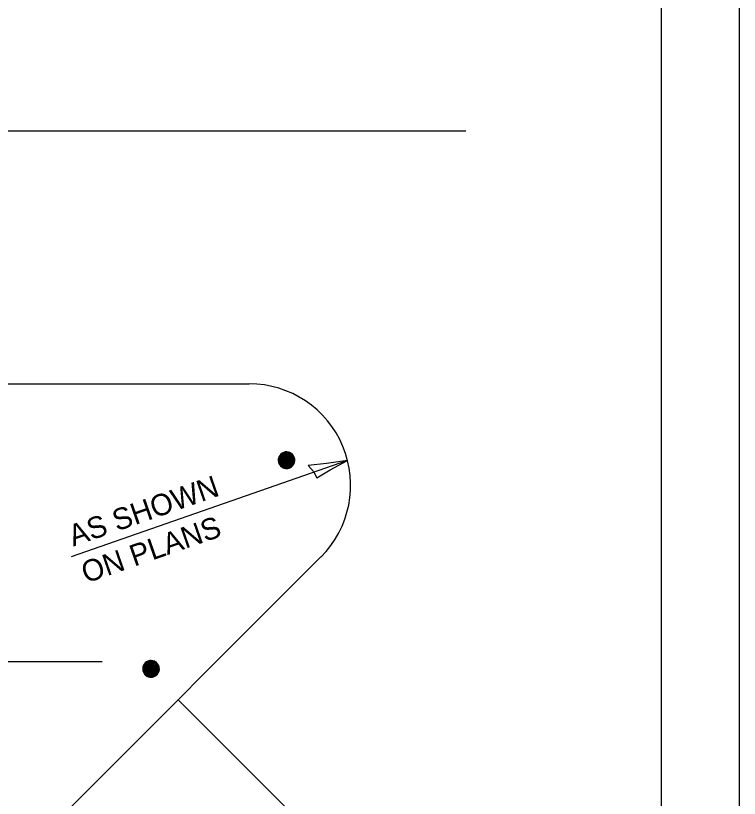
# Model space of a CAD drawing. Extents: x 99537 to 100217, y 100016 to 100456.
# Drawn here: x 100124.3 to 100217.1, y 100208.3 to 100308.6 of the extents above; entities that cross this region are included whole.
import ezdxf

# ---------------------------------------------------------------- set-up
doc = ezdxf.new("R2010")
doc.units = 0
for name, color, linetype in [('Alignment_EX_50 Centerline', 7, 'Continuous'), ('Design_PR_Back of Gutter or Curb line', 7, 'Continuous'), ('Design_PR_Roadway Notes', 7, 'Continuous'), ('Sheets_50 Reference Boundary', 7, 'Continuous'), ('Sheets_General Details', 7, 'Continuous'), ('Sheets_Printer Plotting Border', 7, 'Continuous'), ('Stage_Construction Traffic Control', 7, 'Continuous')]:
    doc.layers.add(name, color=color, linetype=linetype)

msp = doc.modelspace()

# ---------------------------------------------------------------- linework, layer by layer
at = {"layer": 'Alignment_EX_50 Centerline'}
msp.add_line((99945.88, 100293.85), (100182.04, 100293.85), dxfattribs=at)
at = {"layer": 'Design_PR_Back of Gutter or Curb line'}
for p, q in [((100053.22, 100261.43), (100154.26, 100261.43)), ((100046.68, 100122.46), (100163.45, 100239.24))]:
    msp.add_line(p, q, dxfattribs=at)
msp.add_arc((100154.26, 100248.43), 13, 315.0018, 90, dxfattribs=at)
at = {"layer": 'Design_PR_Roadway Notes'}
for p, q in [((100166.86, 100251.62), (100131.46, 100239.28)), ((100081.61, 100225.85), (100135.41, 100225.85)), ((100172.42, 100193.69), (100145.16, 100220.95))]:
    msp.add_line(p, q, dxfattribs=at)
msp.add_lwpolyline([(100161.8, 100250.96), (100162.5, 100250.19), (100162.95, 100249.37), (100164.64, 100250.39), (100166.86, 100251.62), (100164.18, 100251.2)], close=True, dxfattribs=at)
at = {"layer": 'Sheets_50 Reference Boundary'}
msp.add_lwpolyline([(99577.07, 100446.23), (100207.07, 100446.23), (100207.07, 100046.23), (99577.07, 100046.23)], close=True, dxfattribs=at)
at = {"layer": 'Sheets_General Details'}
msp.add_line((100217.07, 100016.23), (100217.07, 100456.23), dxfattribs=at)
msp.add_lwpolyline([(99577.07, 100446.23), (100207.07, 100446.23), (100207.07, 100026.23), (99577.07, 100026.23)], close=True, dxfattribs=at)
at = {"layer": 'Sheets_Printer Plotting Border'}
msp.add_lwpolyline([(99537.07, 100016.23), (100217.07, 100016.23), (100217.07, 100456.23), (99537.07, 100456.23)], close=True, dxfattribs=at)
at = {"layer": 'Stage_Construction Traffic Control'}
for points in [[(100158.31, 100250.87), (100158.53, 100250.71), (100158.69, 100250.64), (100158.92, 100250.59), (100159.09, 100250.58), (100159.23, 100250.59), (100159.39, 100250.63), (100159.54, 100250.7), (100159.67, 100250.78), (100159.87, 100250.97), (100159.97, 100251.13), (100160.07, 100251.35), (100160.11, 100251.57), (100160.11, 100251.77), (100160.07, 100251.92), (100160, 100252.12), (100159.9, 100252.29), (100159.75, 100252.45), (100159.49, 100252.61), (100159.29, 100252.69), (100159.09, 100252.72), (100158.88, 100252.7), (100158.65, 100252.64), (100158.47, 100252.54), (100158.31, 100252.42), (100158.17, 100252.25), (100158.08, 100252.09), (100158.01, 100251.92), (100157.98, 100251.76), (100157.98, 100251.59), (100158.01, 100251.41), (100158.05, 100251.28), (100158.11, 100251.14), (100158.17, 100251.04), (100158.22, 100250.98), (100158.29, 100250.89), (100158.48, 100250.84), (100158.7, 100250.72), (100158.95, 100250.66), (100159.2, 100250.66), (100159.42, 100250.72), (100159.6, 100250.83), (100159.79, 100251), (100159.93, 100251.22), (100160.02, 100251.48), (100160.02, 100251.79), (100159.92, 100252.1), (100159.71, 100252.37), (100159.46, 100252.53), (100159.24, 100252.61), (100158.96, 100252.62), (100158.77, 100252.58), (100158.5, 100252.47), (100158.28, 100252.27), (100158.14, 100252.02), (100158.08, 100251.85), (100158.05, 100251.67), (100158.07, 100251.47), (100158.14, 100251.26), (100158.21, 100251.11), (100158.32, 100250.97), (100158.44, 100250.86), (100158.61, 100250.87), (100158.77, 100250.8), (100159, 100250.75), (100159.18, 100250.75), (100159.37, 100250.8), (100159.56, 100250.91), (100159.72, 100251.05), (100159.87, 100251.27), (100159.93, 100251.52), (100159.93, 100251.77), (100159.84, 100252.05), (100159.7, 100252.26), (100159.46, 100252.43), (100159.17, 100252.53), (100158.9, 100252.53), (100158.68, 100252.46), (100158.43, 100252.29), (100158.26, 100252.07), (100158.16, 100251.8), (100158.15, 100251.54), (100158.2, 100251.33), (100158.33, 100251.1), (100158.6, 100250.87), (100158.78, 100250.87), (100159.04, 100250.83), (100159.24, 100250.84), (100159.44, 100250.93), (100159.61, 100251.07), (100159.78, 100251.29), (100159.85, 100251.55), (100159.84, 100251.77), (100159.76, 100252.01), (100159.61, 100252.22), (100159.36, 100252.39), (100159.11, 100252.45), (100158.89, 100252.43), (100158.67, 100252.36), (100158.47, 100252.21), (100158.29, 100251.97)], [(100158.29, 100251.97), (100158.24, 100251.76), (100158.23, 100251.52), (100158.32, 100251.28), (100158.46, 100251.08), (100158.77, 100250.88), (100158.96, 100250.96), (100159.16, 100250.96), (100159.41, 100251.05), (100159.59, 100251.22), (100159.71, 100251.46), (100159.72, 100251.74), (100159.62, 100252), (100159.42, 100252.21), (100159.16, 100252.32), (100158.91, 100252.31), (100158.68, 100252.22), (100158.51, 100252.09), (100158.4, 100251.87), (100158.36, 100251.67), (100158.37, 100251.48), (100158.45, 100251.29), (100158.59, 100251.13), (100158.8, 100251.01), (100158.95, 100250.96), (100159.16, 100251.1), (100159.4, 100251.22), (100159.55, 100251.43), (100159.6, 100251.63), (100159.55, 100251.85), (100159.42, 100252.05), (100159.23, 100252.16), (100159.01, 100252.19), (100158.82, 100252.15), (100158.68, 100252.06), (100158.57, 100251.92), (100158.5, 100251.76), (100158.49, 100251.56), (100158.56, 100251.36), (100158.72, 100251.19), (100158.96, 100251.09), (100159.16, 100251.1), (100159.33, 100251.32), (100159.44, 100251.47), (100159.48, 100251.71), (100159.39, 100251.9), (100159.19, 100252.04), (100159, 100252.07), (100158.81, 100251.99), (100158.65, 100251.81), (100158.61, 100251.61), (100158.68, 100251.4), (100158.83, 100251.27), (100159.06, 100251.22), (100159.21, 100251.25), (100159.31, 100251.31), (100159.36, 100251.52), (100159.39, 100251.71), (100159.31, 100251.86), (100159.13, 100251.98), (100158.94, 100251.98), (100158.81, 100251.88), (100158.71, 100251.74), (100158.71, 100251.55), (100158.8, 100251.4), (100158.95, 100251.32), (100159.14, 100251.32), (100159.26, 100251.38), (100159.36, 100251.49), (100159.29, 100251.74), (100159.16, 100251.88), (100158.98, 100251.89), (100158.85, 100251.83), (100158.78, 100251.67), (100158.82, 100251.52), (100158.92, 100251.41), (100159.07, 100251.38), (100159.19, 100251.42), (100159.29, 100251.55), (100159.3, 100251.7), (100159.13, 100251.79), (100158.99, 100251.81), (100158.9, 100251.73), (100158.88, 100251.59), (100158.98, 100251.48), (100159.12, 100251.49), (100159.19, 100251.55), (100159.22, 100251.67), (100159.16, 100251.77), (100159, 100251.71), (100158.96, 100251.62), (100159.02, 100251.55), (100159.09, 100251.56), (100159.13, 100251.66), (100159.1, 100251.7), (100159.04, 100251.73)], [(100140.94, 100224.13), (100141.16, 100223.98), (100141.32, 100223.9), (100141.55, 100223.85), (100141.72, 100223.84), (100141.87, 100223.86), (100142.02, 100223.9), (100142.17, 100223.96), (100142.3, 100224.05), (100142.5, 100224.23), (100142.61, 100224.39), (100142.71, 100224.62), (100142.75, 100224.83), (100142.74, 100225.03), (100142.71, 100225.19), (100142.64, 100225.38), (100142.53, 100225.55), (100142.38, 100225.71), (100142.12, 100225.88), (100141.92, 100225.95), (100141.72, 100225.98), (100141.51, 100225.97), (100141.28, 100225.9), (100141.11, 100225.81), (100140.94, 100225.68), (100140.8, 100225.52), (100140.71, 100225.36), (100140.65, 100225.18), (100140.62, 100225.02), (100140.62, 100224.85), (100140.64, 100224.67), (100140.68, 100224.55), (100140.74, 100224.41), (100140.8, 100224.3), (100140.85, 100224.24), (100140.92, 100224.16), (100141.11, 100224.1), (100141.33, 100223.98), (100141.58, 100223.92), (100141.84, 100223.93), (100142.05, 100223.99), (100142.24, 100224.1), (100142.42, 100224.27), (100142.56, 100224.47), (100142.65, 100224.75), (100142.65, 100225.05), (100142.55, 100225.36), (100142.34, 100225.63), (100142.09, 100225.79), (100141.87, 100225.87), (100141.6, 100225.88), (100141.4, 100225.85), (100141.14, 100225.73), (100140.91, 100225.54), (100140.77, 100225.29), (100140.71, 100225.12), (100140.69, 100224.92), (100140.7, 100224.74), (100140.77, 100224.53), (100140.85, 100224.38), (100140.95, 100224.24), (100141.07, 100224.12), (100141.25, 100224.13), (100141.4, 100224.06), (100141.63, 100224.01), (100141.81, 100224.01), (100142, 100224.07), (100142.2, 100224.17), (100142.36, 100224.31), (100142.5, 100224.53), (100142.56, 100224.78), (100142.56, 100225.03), (100142.47, 100225.31), (100142.33, 100225.52), (100142.09, 100225.7), (100141.81, 100225.79), (100141.54, 100225.79), (100141.31, 100225.72), (100141.06, 100225.56), (100140.9, 100225.34), (100140.79, 100225.06), (100140.79, 100224.8), (100140.83, 100224.59), (100140.97, 100224.37), (100141.24, 100224.13), (100141.41, 100224.13), (100141.67, 100224.1), (100141.87, 100224.11), (100142.08, 100224.2), (100142.24, 100224.34), (100142.41, 100224.56), (100142.48, 100224.81), (100142.47, 100225.04), (100142.39, 100225.28), (100142.24, 100225.49), (100142, 100225.66), (100141.74, 100225.72), (100141.52, 100225.7), (100141.31, 100225.63), (100141.1, 100225.48), (100140.93, 100225.23)], [(100140.93, 100225.23), (100140.88, 100225.01), (100140.86, 100224.78), (100140.95, 100224.55), (100141.09, 100224.34), (100141.4, 100224.14), (100141.6, 100224.22), (100141.81, 100224.23), (100142.05, 100224.31), (100142.22, 100224.47), (100142.34, 100224.73), (100142.36, 100225), (100142.26, 100225.27), (100142.05, 100225.48), (100141.81, 100225.58), (100141.54, 100225.57), (100141.31, 100225.49), (100141.14, 100225.35), (100141.04, 100225.13), (100141, 100224.94), (100141, 100224.75), (100141.09, 100224.56), (100141.22, 100224.39), (100141.43, 100224.28), (100141.6, 100224.23), (100141.79, 100224.36), (100142.04, 100224.48), (100142.19, 100224.69), (100142.23, 100224.89), (100142.19, 100225.12), (100142.05, 100225.32), (100141.87, 100225.43), (100141.64, 100225.46), (100141.46, 100225.42), (100141.31, 100225.33), (100141.2, 100225.19), (100141.13, 100225.03), (100141.12, 100224.83), (100141.19, 100224.62), (100141.35, 100224.45), (100141.6, 100224.35), (100141.79, 100224.36), (100141.96, 100224.59), (100142.08, 100224.74), (100142.11, 100224.97), (100142.02, 100225.16), (100141.83, 100225.3), (100141.63, 100225.34), (100141.44, 100225.26), (100141.28, 100225.07), (100141.25, 100224.88), (100141.31, 100224.67), (100141.47, 100224.53), (100141.69, 100224.48), (100141.84, 100224.52), (100141.94, 100224.58), (100142, 100224.79), (100142.02, 100224.97), (100141.94, 100225.12), (100141.77, 100225.25), (100141.58, 100225.24), (100141.44, 100225.15), (100141.35, 100225), (100141.34, 100224.81), (100141.43, 100224.67), (100141.59, 100224.58), (100141.78, 100224.58), (100141.9, 100224.64), (100141.99, 100224.76), (100141.93, 100225), (100141.79, 100225.15), (100141.62, 100225.16), (100141.49, 100225.09), (100141.42, 100224.94), (100141.45, 100224.78), (100141.55, 100224.68), (100141.7, 100224.65), (100141.82, 100224.68), (100141.92, 100224.81), (100141.94, 100224.97), (100141.76, 100225.06), (100141.63, 100225.07), (100141.53, 100224.99), (100141.51, 100224.86), (100141.63, 100224.74), (100141.75, 100224.76), (100141.82, 100224.81), (100141.85, 100224.94), (100141.79, 100225.04), (100141.63, 100224.98), (100141.6, 100224.89), (100141.66, 100224.82), (100141.73, 100224.83), (100141.76, 100224.92), (100141.73, 100224.97), (100141.67, 100225)]]:
    msp.add_lwpolyline(points, dxfattribs=at)

# ---------------------------------------------------------------- texts
at = {"layer": 'Design_PR_Roadway Notes'}
for s, p in [('AS SHOWN', (100131.71, 100240.56)), ('ON PLANS', (100133.35, 100235.84))]:
    msp.add_text(s, height=2.75, rotation=19.2099, dxfattribs=at).set_placement(p)

doc.saveas('drawing.dxf')
